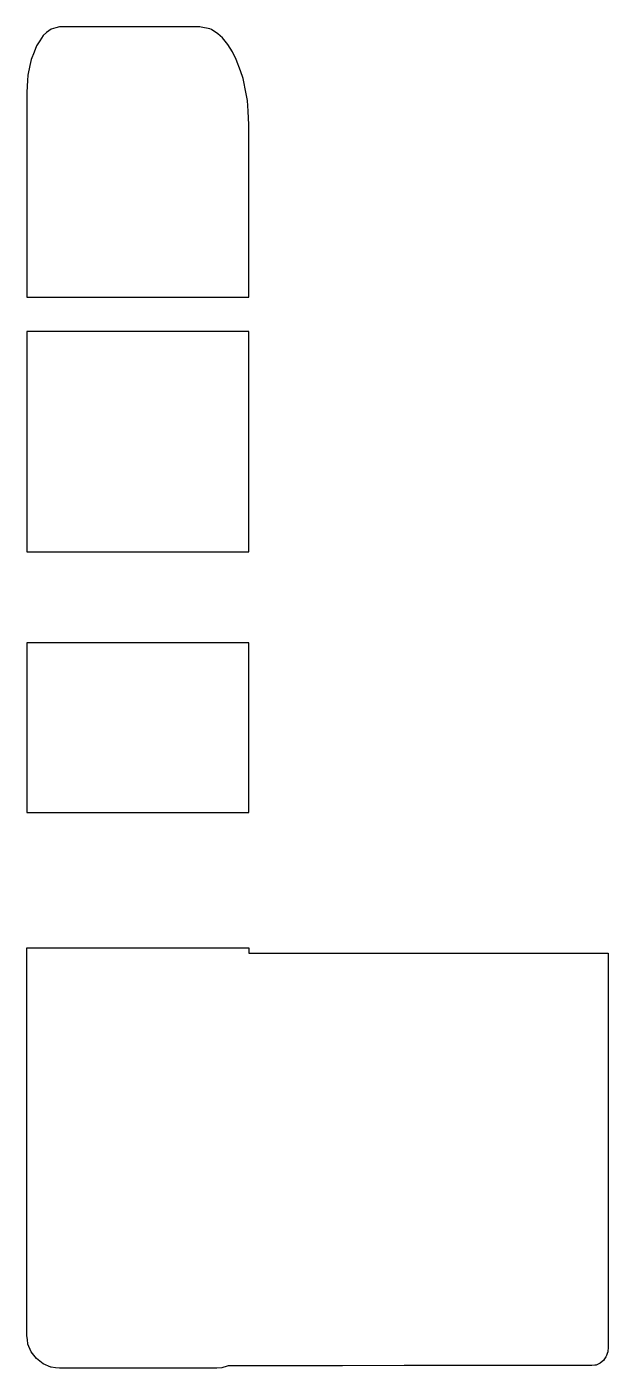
# Model space of a CAD drawing. Header units: metres. Extents: x 2.4 to 38, y -16 to 66.1.
import ezdxf

# ---------------------------------------------------------------- set-up
doc = ezdxf.new("R2010")
doc.units = ezdxf.units.M

msp = doc.modelspace()

# ---------------------------------------------------------------- linework, layer by layer
for p, q in [((3.615, 65.768), (3.4, 65.589)), ((3.882, 65.989), (3.615, 65.768)), ((4.181, 66.068), (3.882, 65.989)), ((4.4, 66.125), (4.181, 66.068)), ((6.196, 66.125), (4.4, 66.125)), ((13, 66.125), (6.196, 66.125)), ((13.082, 66.114), (13, 66.125)), ((13.608, 65.996), (13.082, 66.114)), ((13.711, 65.953), (13.608, 65.996)), ((14.089, 65.689), (13.711, 65.953)), ((2.986, 64.954), (2.841, 64.575)), ((3.188, 65.263), (2.986, 64.954)), ((3.4, 65.589), (3.188, 65.263)), ((14.386, 65.442), (14.089, 65.689)), ((14.702, 65.047), (14.386, 65.442)), ((14.993, 64.597), (14.702, 65.047)), ((2.668, 64.125), (2.59, 63.749)), ((2.841, 64.575), (2.668, 64.125)), ((15.228, 64.13), (14.993, 64.597)), ((15.49, 63.441), (15.228, 64.13)), ((2.59, 63.749), (2.468, 63.16)), ((15.639, 62.971), (15.49, 63.441)), ((2.447, 62.833), (2.4, 62.125)), ((2.468, 63.16), (2.447, 62.833)), ((15.835, 62.017), (15.639, 62.971)), ((2.4, 62.125), (2.4, 58.062)), ((15.906, 61.615), (15.835, 62.017)), ((15.953, 60.959), (15.906, 61.615)), ((16, 60.125), (15.953, 60.959)), ((16, 57.204), (16, 60.125)), ((2.4, 58.062), (2.4, 52.519)), ((16, 49.568), (16, 57.204)), ((16, 57.204), (16, 57.204)), ((2.4, 52.519), (2.4, 49.568)), ((2.4, 49.568), (12.697, 49.568)), ((12.697, 49.568), (16, 49.568)), ((5.703, 47.465), (2.4, 47.465)), ((2.4, 47.465), (2.4, 43.889)), ((16, 47.465), (5.703, 47.465)), ((16, 40.908), (16, 47.465)), ((2.4, 43.889), (2.4, 40.908)), ((2.4, 40.908), (2.4, 39.374)), ((16, 37.073), (16, 40.908)), ((2.4, 39.374), (2.4, 37.073)), ((2.4, 37.073), (2.4, 35.354)), ((16, 33.98), (16, 37.073)), ((2.4, 35.354), (2.4, 33.98)), ((2.4, 33.98), (7.257, 33.98)), ((7.257, 33.98), (16, 33.98)), ((16, 33.98), (16, 33.98)), ((11.143, 28.412), (2.4, 28.412)), ((2.4, 28.412), (2.4, 26.725)), ((16, 28.412), (11.143, 28.412)), ((16, 25.32), (16, 28.412)), ((2.4, 26.725), (2.4, 25.32)), ((2.4, 25.32), (2.4, 22.4)), ((16, 19.135), (16, 25.32)), ((2.4, 22.4), (2.4, 18.392)), ((16, 18.392), (16, 19.135)), ((2.4, 18.392), (2.4, 18.223)), ((2.4, 18.223), (2.4, 18.02)), ((16, 18.02), (16, 18.392)), ((2.4, 18.02), (15.417, 18.02)), ((15.417, 18.02), (16, 18.02)), ((16, 18.02), (16, 18.02)), ((2.4, 9.529), (2.4, 9.731)), ((2.4, 9.731), (2.983, 9.731)), ((2.4, 9.36), (2.4, 9.529)), ((2.4, 5.12), (2.4, 9.36)), ((2.983, 9.731), (16, 9.731)), ((16, 9.731), (16, 9.696)), ((16, 9.731), (16, 9.731)), ((16, 9.696), (16, 9.405)), ((16, 9.405), (18.299, 9.405)), ((18.299, 9.405), (23.395, 9.405)), ((23.395, 9.405), (38, 9.405)), ((38, 9.405), (38, -2.202)), ((2.4, 4.894), (2.4, 5.12)), ((2.4, 3.177), (2.4, 4.894)), ((2.4, 3.074), (2.4, 3.177)), ((2.4, 2.978), (2.4, 3.074)), ((2.4, 2.899), (2.4, 2.978)), ((2.4, -9.444), (2.4, 2.899)), ((38, -2.202), (38, -5.884)), ((38, -5.884), (38, -12.654)), ((2.4, -9.7), (2.4, -9.444)), ((2.4, -10.016), (2.4, -9.7)), ((2.4, -13.986), (2.4, -10.016)), ((38, -12.654), (38, -14.679)), ((2.4, -14), (2.4, -13.986)), ((2.434, -14.256), (2.4, -14)), ((2.467, -14.512), (2.434, -14.256)), ((2.468, -14.515), (2.467, -14.512)), ((2.468, -14.517), (2.468, -14.515)), ((2.47, -14.522), (2.468, -14.517)), ((2.667, -14.999), (2.47, -14.522)), ((38, -14.746), (37.995, -14.791)), ((38, -14.679), (38, -14.746)), ((2.67, -15.003), (2.667, -14.999)), ((2.984, -15.412), (2.67, -15.003)), ((2.987, -15.415), (2.984, -15.412)), ((3.398, -15.731), (2.987, -15.415)), ((37.623, -15.598), (37.5, -15.7)), ((37.707, -15.529), (37.623, -15.598)), ((37.784, -15.421), (37.707, -15.529)), ((37.866, -15.307), (37.784, -15.421)), ((37.899, -15.221), (37.866, -15.307)), ((37.966, -15.048), (37.899, -15.221)), ((37.97, -15.014), (37.966, -15.048)), ((37.982, -14.919), (37.97, -15.014)), ((37.995, -14.791), (37.982, -14.919)), ((3.402, -15.733), (3.398, -15.731)), ((3.406, -15.735), (3.402, -15.733)), ((3.88, -15.931), (3.406, -15.735)), ((3.885, -15.932), (3.88, -15.931)), ((4.163, -15.98), (3.885, -15.932)), ((4.4, -16), (4.163, -15.98)), ((13.664, -16), (4.4, -16)), ((14, -16), (13.664, -16)), ((14.036, -15.995), (14, -16)), ((14.34, -15.97), (14.036, -15.995)), ((14.672, -15.884), (14.34, -15.97)), ((14.674, -15.883), (14.672, -15.884)), ((14.73, -15.857), (14.674, -15.883)), ((21.738, -15.849), (14.73, -15.857)), ((25.5, -15.843), (21.738, -15.849)), ((33.716, -15.843), (25.5, -15.843)), ((37, -15.843), (33.716, -15.843)), ((37.182, -15.818), (37, -15.843)), ((37.259, -15.807), (37.182, -15.818)), ((37.42, -15.735), (37.259, -15.807)), ((37.5, -15.7), (37.42, -15.735))]:
    msp.add_line(p, q)

doc.saveas('drawing.dxf')
